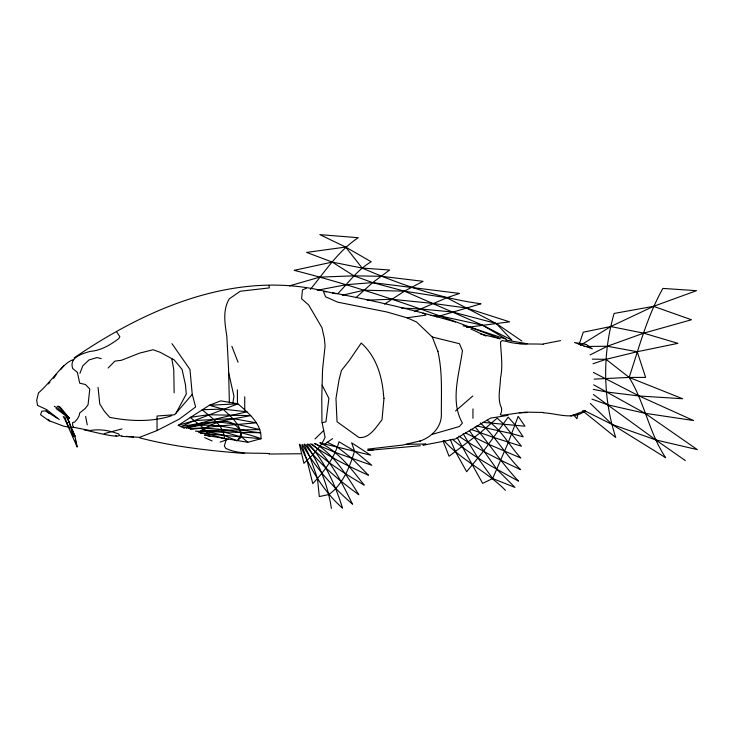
<?xml version="1.0" encoding="UTF-8"?>
<svg xmlns="http://www.w3.org/2000/svg" width="734" height="734" viewBox="0 0 734 734"><rect width="100%" height="100%" fill="white"/><g stroke="black" fill="none" stroke-linecap="round" stroke-linejoin="round"><path stroke-width="1.1" d="M321.942 443.492L325.079 437.354L321.951 421.83L321.758 398.314L322.556 369.523L325.079 346.072L324.318 338.218L321.942 327.713L308.693 305.005L301.582 298.729L302.445 289.985L306.353 288.196M229.375 402.838L228.531 368.009L226.815 336.163C224.898 323.648 222.485 310.289 229.256 298.857L240.229 291.251L269.314 287.902L269.048 285.37M237.458 404.223L237.394 389.846M232.889 402.856L233.963 396.296L228.604 372.523M578.025 413.352L576.97 418.765L573.254 414.481M226.531 438.4L224.356 445.969L225.622 448.263C239 454.878 254.836 452.52 269.314 453.603L269.048 454.034L300.848 453.75M53.619 378.377L56.179 374.707M579.117 344.512L583.273 332.19L610.725 326.538L653.526 306.344L696.493 290.682L662.894 288.416C647.25 316.18 639.112 347.338 629.139 377.414C644.709 402.59 649.058 432.932 665.646 457.686L612.018 424.417L584.062 410.434M46.114 411.132L57.004 418.086M74.51 436.849L74.886 435.886L66.308 415.866M79.923 373.267L82.823 365.807L89.007 359.944L96.971 357.559L101.237 358.632M176.05 413.095L186.28 394.048L185.463 384.744L182.078 369.413L174.187 359.917L160.104 352.274L153.112 349.742L139.598 353.127L121.486 360.266L114.88 361.119L108.127 368.037M116.642 331.887L119.844 336.622L118.844 338.567C110.311 344.98 100.879 350.586 89.988 351.412C82.135 353.779 68.959 357.284 72.657 368.486L77.373 372.331L79.694 383.157L85.41 384.506L89.787 388.992L88.071 404.7L85.3 408.443L79.694 412.948L79.18 415.609L77.437 418.866L74.684 422.078L72.657 422.5L72.648 425.39L73.648 427.28L90.062 430.546C99.769 428.72 109.687 430.583 118.844 434.042C123.679 440.538 87.218 429.922 84.346 430.069M314.345 443.611L335.062 452.364L371.817 465.292L354.586 451.043L351.641 442.822L370.679 455.172L322.125 443.437L312.923 454.722L303.913 463.31L299.435 444.409M310.39 289.352C325.217 271.213 338.429 250.789 358.275 237.706L319.841 234.632L345.677 247.074L371.202 261.772C357.596 269.635 348.54 282.682 337.759 293.71M367.642 449.144L402.691 445.061L420.866 440.739C432.601 436.491 442.226 426.041 441.354 412.958C441.29 392.451 442.547 371.661 437.904 351.513L432.289 337.016L416.508 321.969L407.021 317.794L386.91 311.996L337.695 302.16L325.584 296.802L323.492 291.701L326.648 291.692L336.044 293.747M60.61 369.587C64.032 365.275 68.354 361.293 73.648 359.486M171.976 343.659L189.978 369.505L192.244 394.378L174.637 414.728L157.03 416.013L157.03 430.555L139.588 437.336L121.816 436.372M48.426 383.891L49.912 382.313M314.996 438.95L323.712 430.473M63.996 365.624C55.105 374.377 47.949 384.561 38.48 392.919L36.7 400.186L37.507 405.361L46.554 409.554L59.316 419.573M355.898 297.692L372.652 282.608L389.616 270.011L362.156 268.066L332.273 262.093L306.592 252.404L345.677 247.074L362.156 268.066C400.195 284.489 439.804 298.316 481.027 303.766L436.583 316.932M455.511 411.012L472.797 395.993M420.866 440.739L419.793 441.29M325.18 443.795L332.594 438.629M384.552 304.115L404.471 291.169L423.05 281.315L381.377 276.305L353.916 275.819L319.841 277.113L289.379 285.893M204.639 434.95L209.997 436.207L203.272 427.784L190.106 417.362L208.401 414.728L250.716 415.637L183.858 427.885L178.234 425.335L209.373 405.278L220.769 400.865L237.944 403.81C248.138 412.875 261.79 423.582 260.983 438.703L247.826 442.281L204.795 435.179M74.171 357.871C147.185 307.867 236.99 269.13 326.648 291.692M580.328 345.384L610.725 326.538L643.681 333.163L677.922 343.338L637.213 351.733L606.045 359.321L593.026 363.752M71.501 428.628L74.886 435.886L77.107 446.868L66.684 423.289L69.345 421.83L66.537 417.187M157.03 430.555L179.316 419.086L195.629 406.975L192.244 394.378M590.09 354.917L607.339 346.246L643.681 333.163L691.483 319.758L653.526 306.344L614.119 313.455C602.458 353.816 602.724 397.489 615.734 437.501L582.567 410.756M422.839 445.024L425.904 444.024L407.021 444.272M228.568 439.079L220.136 442.107M414.407 311.675L446.786 297.784L459.548 293.426L372.652 282.608L346.164 284.7L317.262 290.26M200.354 431.078C212.126 423.619 228.035 414.802 239.082 428.904L241.11 433.849L238.073 440.272L236.917 440.739M74.886 435.886L72.905 436.693L69.345 421.83M570.832 416.013L585.53 410.526C573.529 420.665 557.014 413.334 543.215 412.783M422.839 313.491L423.665 313.216L425.904 315.152L407.021 317.794M183.858 427.885L213.704 419.453L247.028 411.82L222.925 409.113L202.107 409.7C210.979 417.481 224.246 425.518 224.411 438.721L208.639 433.977L198.74 432.491M178.234 425.335L194.519 420.554L237.944 403.81L209.373 405.278L222.925 409.113C231.026 416.582 241.247 425.105 241.624 437.024L247.826 442.281M104.21 433.62L121.982 428.94M171.756 415.664C151.837 422.243 129.991 421.334 109.687 417.362L104.375 411.306L99.778 404.012L98.053 387.469M186.372 428.317C210.878 420.022 236.109 430.601 260.772 432.757L197.795 431.537M342.319 295.224L364.092 290.196L404.471 291.169L446.786 297.784L496.212 323.465L521.892 341.071M322.162 422.674L325.933 421.83L328.896 398.378L322.162 385.222M432.289 434.326L459.374 426.518L462.448 423.068C449.887 401.388 459.291 373.982 462.448 350.678L459.374 343.677L432.289 337.016M543.215 343.98L560.657 340.585M423.665 445.116L455.511 438.95L490.56 418.114L508.001 415.371M190.317 429.482L219.686 425.949L256.313 422.83L232.797 418.582L194.519 420.554L181.041 426.61L198.382 423.601L215.924 421.665L237.229 424.325L259.882 429.592L201.639 430.546M527.269 412.444L519.305 412.847L502.267 415.27L500.34 414.783L501.524 411.691L501.606 408.196C496.964 399.067 500.377 387.919 500.487 378.083C503.111 366.183 500.983 353.861 500.496 341.851L502.267 340.576L506.35 341.374C518.415 345.127 530.875 343.466 543.215 344.255M466.466 327.419L509.616 321.85L466.329 307.959L433.06 303.445L391.708 299.243L367.147 300.151M519.305 412.847L525.608 412.141L543.215 412.453M420.298 445.74L367.642 450.419M525.608 412.627L526.783 412.508M368.807 450.153L373.643 449.74M46.554 410.847L41.866 411.168L40.572 414.728L49.784 421.344M188.675 428.417C213.034 427.408 238.055 430.152 260.983 438.703L200.666 433.234M594.164 379.12L629.139 377.414L645.617 377.414L637.213 351.733L607.339 346.246L583.989 346.503M519.305 343.668L527.269 343.723M71.134 427.326L73.648 427.28M592.292 359.137L606.045 359.321L629.139 377.414L682.602 398.736L639.158 395.993L606.367 391.947L593.265 389.369M202.254 430.262L223.2 431.858L241.624 437.024L236.825 440.73L224.411 435.473L206.841 431.61L195.437 431.152M401.305 308.096L420.298 308.931L452.603 312.005L496.212 323.465L511.882 340.108L482.642 325.245L404.471 291.169L372.652 282.608L353.916 275.819L332.273 262.093L294.16 270.332C364.376 288.223 432.831 312.381 500.249 338.814L480.642 334.043M430.895 315.464L439.84 315.877L482.642 325.245L506.387 339.301L469.723 327.025L463.117 325.878M482.761 422.371L524.966 426.188L518.176 416.343L508.323 442.345L492.661 478.522L482.642 483.367L457.126 437.455M244.734 453.493C209.383 450.685 173.967 446.85 139.588 437.822M126.165 436.326L133.533 437.005M119.926 435.702L121.963 435.941M526.48 343.595L505.9 340.108M332.594 293.031L332.594 292.783C373.991 300.619 415.049 310.28 455.511 322.015M69.638 427.353L63.638 426.17L50.499 421.215M476.705 425.913L511.717 433.62L523.186 436.849L515.112 424.903L508.167 417.151L483.449 451.226L466.659 471.742L455.511 451.713L450.217 439.437M319.978 442.896C338.778 451.548 351.577 469.301 364.211 485.11C344.118 473.237 323.997 460.75 307.509 444.042M115.761 435.537L116.642 435.757M320.052 442.822L322.125 443.437M591.934 399.122L607.981 404.874L644.966 413.27L693.584 420.536L639.158 395.993L593.402 372.441M470.778 429.298L493.789 437.501L521.406 446.217L503.478 423.931L497.184 418.114L480.219 432.812L449.052 456.236L443.061 440.987M212.08 440.951L204.713 437.638M56.078 408.59L69.491 418.435L60.124 407.131L58.344 406.168M470.852 328.96L486.036 336.071M327.025 442.189L337.337 447.098L352.329 458.75L368.486 475.237C348.43 466.301 328.557 456.585 310.592 443.859M465.411 432.913L488.624 444.281L520.764 458.007C509.378 445.703 501.285 429.335 486.963 420.197M57.215 406.168L58.986 407.131L69.491 418.435L65.289 414.884M54.307 406.324L57.858 408.26L69.491 418.435L64.482 413.003M315.189 443.519C334.823 455.218 346.943 475.916 358.853 494.762C338.833 480.192 319.253 464.255 304.665 444.033M593.678 384.827L644.966 413.27L697.3 449.612L655.792 439.923L612.018 424.417L590.329 403.434M458.878 436.115C478.146 449.52 499.368 459.778 520.599 469.641C505.79 455.236 495.634 436.611 480.247 422.885M685.345 460.594L655.792 439.923L593.43 394.534M46.948 411.746L49.444 413.581M47.958 419.224L49.655 420.554M311.932 444.033C331.043 459.502 341.76 482.697 352.559 504.221C332.952 487.147 315.125 467.604 302.518 444.731M452.373 439.207C472.311 456.227 495.551 468.705 518.498 481.109C502.533 464.237 489.917 444.666 475.072 426.913M505.423 490.312C486.835 471.329 461.558 460.512 443.822 440.455M62.647 411.012L63.83 412.306M308.904 444.079C325.134 462.236 335.374 485.046 342.503 508.121C323.033 490.945 309.803 467.916 299.811 444.217M469.43 430.684L496.863 469.32L514.947 487.404L492.661 478.522L477.962 458.007L463.145 433.739M306.592 444.62C319.272 463.778 328.061 485.633 331.364 508.414M437.611 350.457L437.904 351.513M63.243 416.417L69.482 428.133M304.014 444.391L310.152 457.511L317.446 478.384L319.308 496.56L328.85 494.523C342.888 484.458 349.687 467.081 354.586 451.043L338.989 441.785C334.456 457.906 324.098 471.604 312.767 483.614L307.032 460.411L301.802 444.887M72.84 432.73L74.097 435.822M231.88 346.329L238.073 362.238M64.876 416.655L66.684 423.289M75.29 439.859L77.107 446.868M85.639 416.499L87.254 424.903M171.756 358.596L173.765 369.551L174.142 392.846M472.953 408.911L472.953 418.279M244.734 396.8L244.734 410.178M383.983 398.259L382.01 419.811C376.193 426.858 369.67 438.666 358.944 437.501L337.025 421.747L335.979 398.415L338.961 380.258L341.438 370.468L349.237 360.623L361.22 343.072C376.276 356.421 382.148 376.276 383.598 395.782L383.983 398.259M586.338 344.466L574.548 342.53L592.31 348.824L586.338 344.466"/></g></svg>
